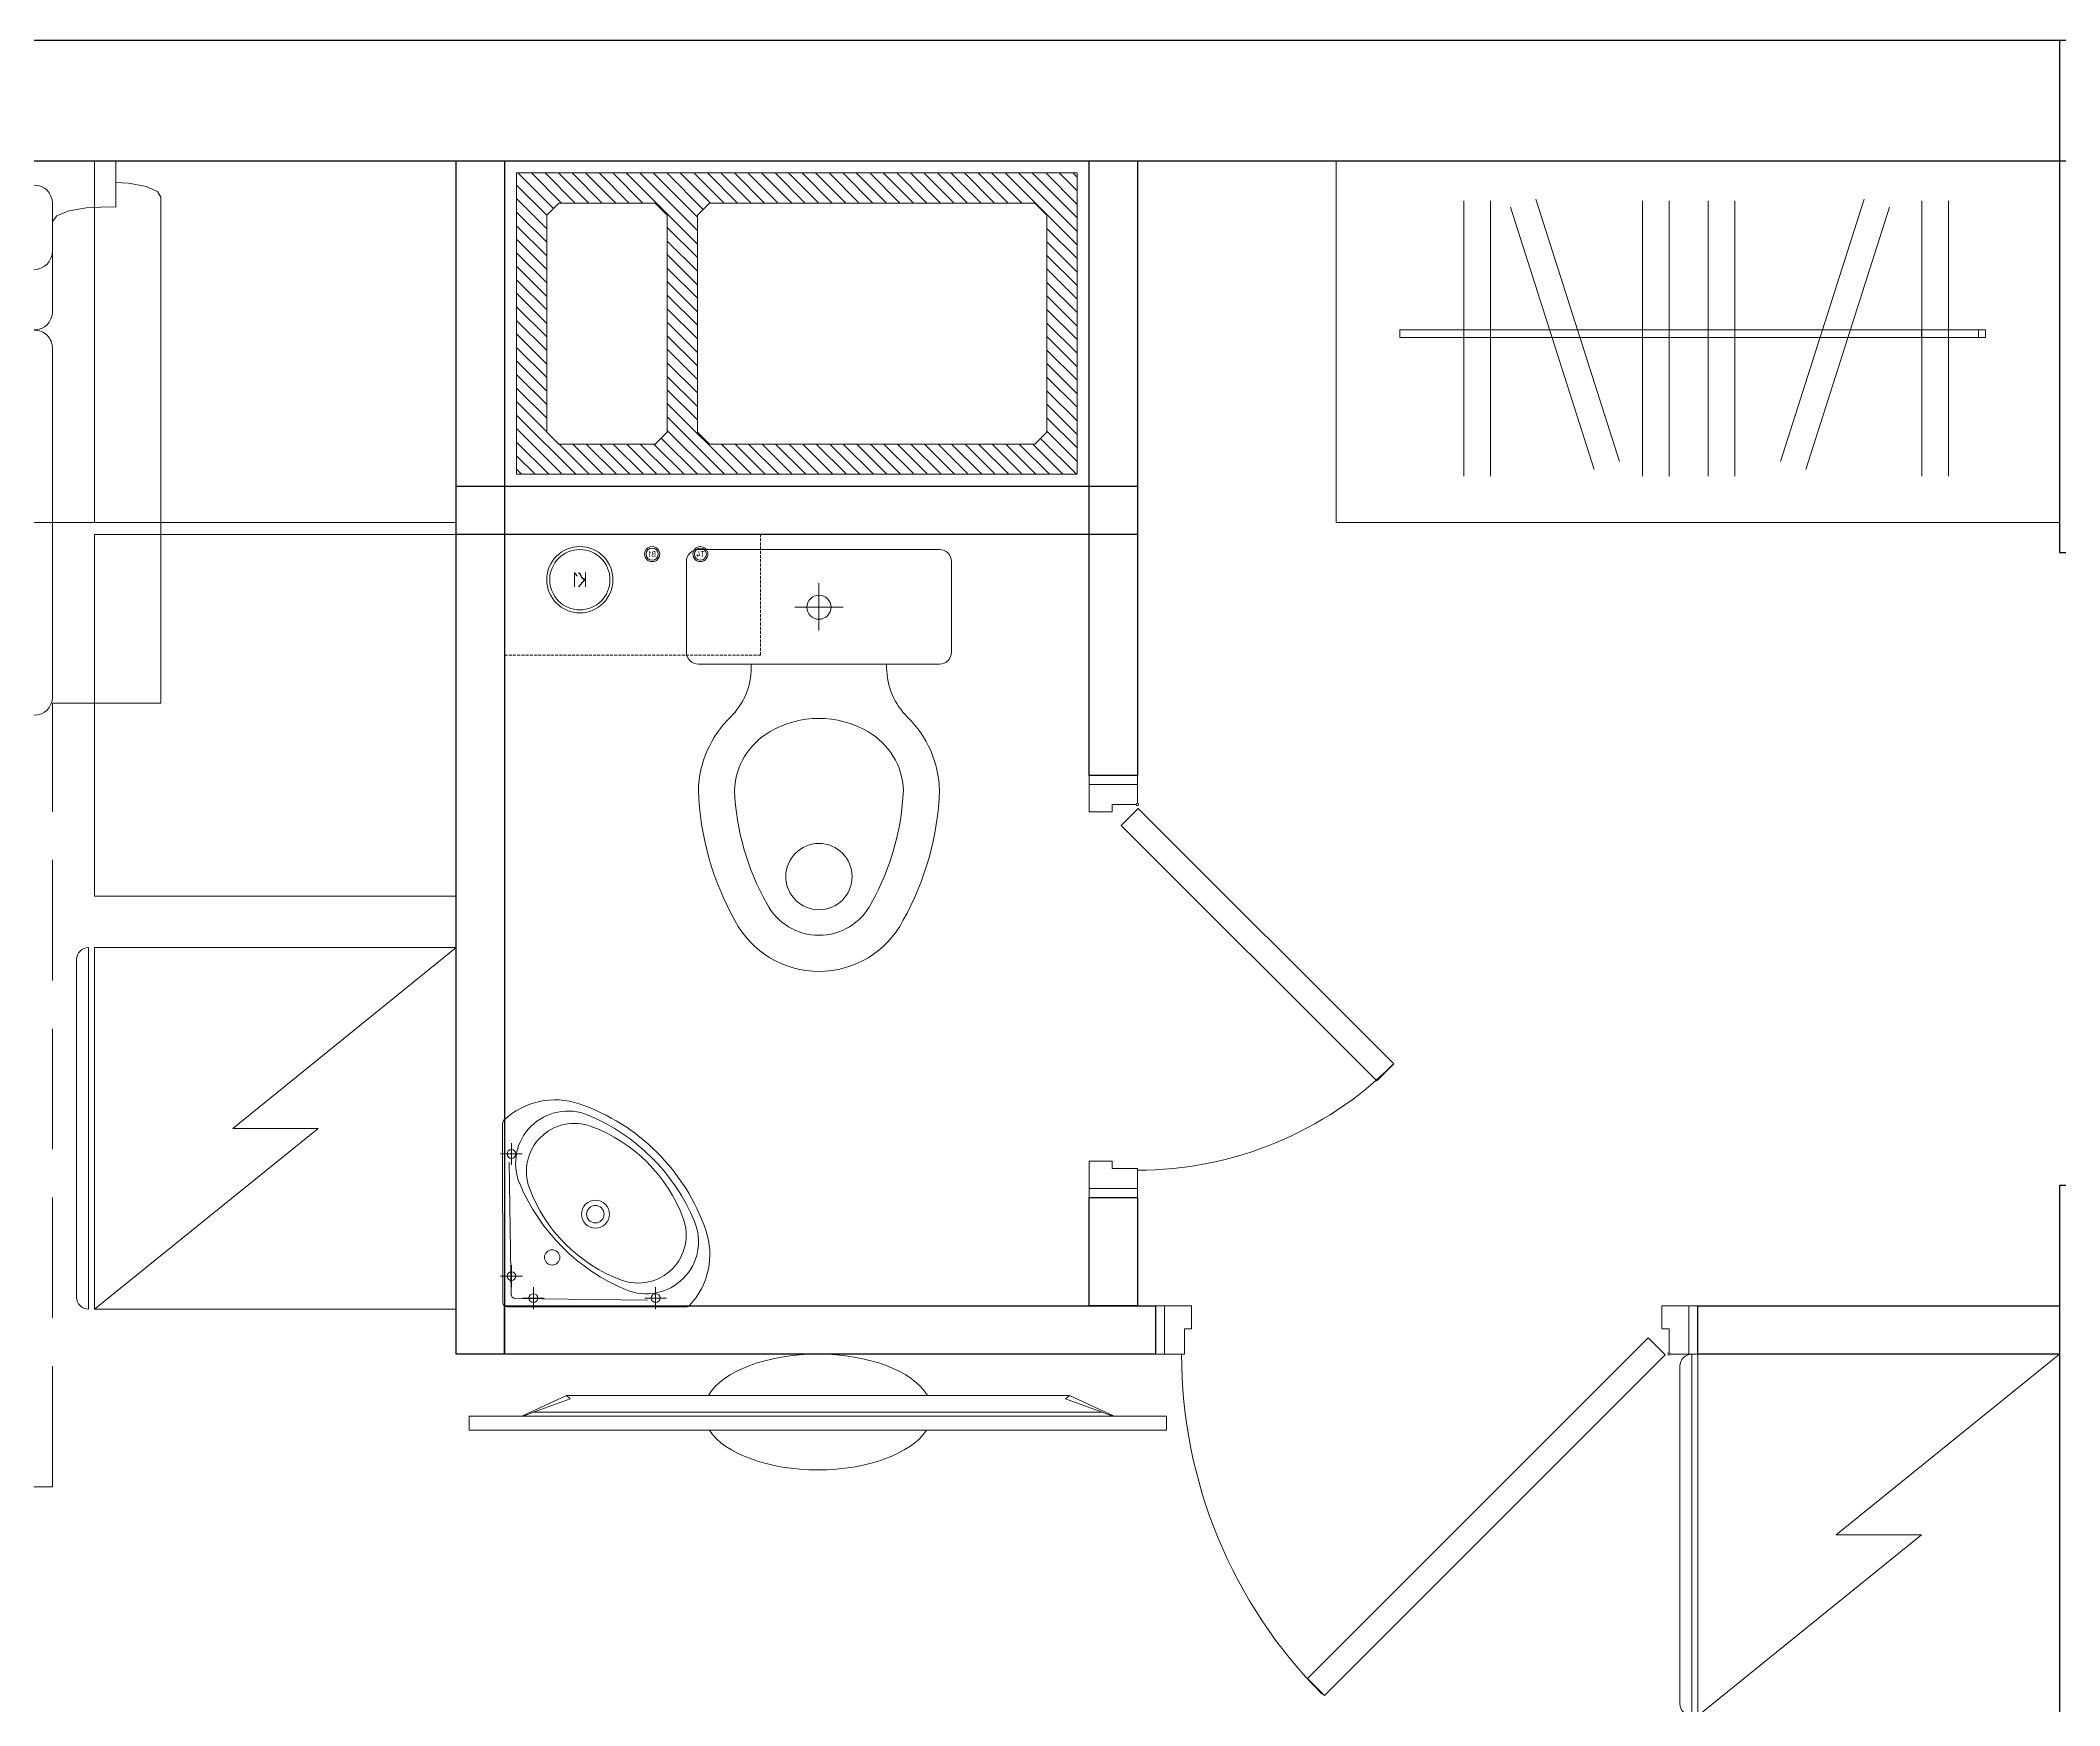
# Model space of a CAD drawing. Header units: millimetres. Extents: x 0 to 145404, y 0 to 194550.
# Drawn here: x 115976 to 119325, y 61133 to 63896 of the extents above; entities that cross this region are included whole.
import ezdxf
from ezdxf.enums import TextEntityAlignment as Align

# ---------------------------------------------------------------- set-up
doc = ezdxf.new("R2010")
doc.units = ezdxf.units.MM
for name, pattern in [('200_ШТРИХ', [320, 200, -120]), ('ACAD_ISO02W100', [15, 12, -3]), ('DASHED', [7, 5, -2, 0]), ('ELGO_LTYPE0', [0]), ('секция_тип 7 (18 уч)$0$GOST2.303 4', [7, 5, -2, 0])]:
    doc.linetypes.add(name, pattern=pattern)
for name, color, linetype, lineweight in [('АР - Вентблок', 36, 'Continuous', 9), ('АР - ВК', 126, 'Continuous', 13), ('АР - Двери', 126, 'Continuous', 9), ('АР - Монолит', 56, 'Continuous', 30), ('АР - Обор. - Холодильник', 42, 'Continuous', 9), ('АР - Оборуд', 252, 'Continuous', 0), ('АР - Перегородки 80', 32, 'Continuous', 30), ('АР - Сантехника', 150, 'Continuous', 9)]:
    doc.layers.add(name, color=color, linetype=linetype, lineweight=lineweight)
doc.layers.add('АР - мебель', color=7, linetype='Continuous', lineweight=9, true_color=0x787878)
doc.styles.add('ГОСТ 2.304', font='CS_Gost2304.shx')

# ---------------------------------------------------------------- blocks, each defined once
blk = doc.blocks.new('Квартира 1К 5450 тип 8')
at = {"layer": 'АР - Монолит'}
blk.add_lwpolyline([(-6750, 200), (-6750, 0), (0, 0), (0, 200)], close=True, dxfattribs=at)
blk = doc.blocks.new('Ш03 600х1200')
for p, q in [((0, 600), (-1200, 600)), ((-1200, 0), (-1200, 600)), ((0, 0), (0, 600)), ((-988.5, 66), (-988.5, 522.9)), ((-944.2, 66), (-944.2, 522.9)), ((-911.1, 76.8), (-772.2, 512)), ((-692.1, 66), (-692.1, 522.9)), ((-647.8, 66), (-647.8, 522.9)), ((-583, 66), (-583, 522.9)), ((-538.7, 66), (-538.7, 522.9)), ((-282.2, 76.8), (-421.1, 512)), ((-228.6, 66), (-228.6, 522.9)), ((-184.3, 66), (-184.3, 522.9)), ((-868.9, 63.3), (-730, 498.6)), ((-324.4, 63.3), (-463.3, 498.6)), ((-123, 293.3), (-1094.4, 293.3)), ((-1094.4, 293.3), (-1094.4, 280.4)), ((-1094.4, 280.4), (-123, 280.4)), ((-134.5, 293.3), (-228.9, 293.3)), ((-228.9, 293.3), (-228.9, 280.4)), ((-228.9, 280.4), (-134.5, 280.4)), ((-134.5, 280.4), (-134.5, 293.3)), ((-123, 280.4), (-123, 293.3)), ((0, 0), (-1200, 0))]:
    blk.add_line(p, q)
blk = doc.blocks.new('*U213')
at = {"ltscale": 100}
for p, q in [((15, -37.5), (15, 42.5)), ((15, 42.5), (60, 42.5)), ((60, 42.5), (60, 4.5)), ((885, 42.5), (840, 42.5)), ((840, 42.5), (840, 4.5)), ((885, -37.5), (885, 42.5)), ((60, 4.5), (48, 4.5)), ((48, 4.5), (48, -35.5)), ((840, 4.5), (852, 4.5)), ((852, 4.5), (852, -37.5)), ((46, -37.5), (15, -37.5)), ((852, -37.5), (885, -37.5))]:
    blk.add_line(p, q, dxfattribs=at)
for points in [[(15, 42.5), (0, 42.5), (0, -37.5), (15, -37.5)], [(885, 42.5), (900, 42.5), (900, -37.5), (885, -37.5)], [(54.4, -38.9), (82.7, -10.6), (648, -575.9), (619.7, -604.2)]]:
    blk.add_lwpolyline(points, close=True, dxfattribs=at)
blk.add_circle((48, -37.5), 2, dxfattribs=at)
blk.add_arc((56.7, -37.5), 800, 315.135, 0, dxfattribs=at)
blk = doc.blocks.new('Унитаз_700х440')
at = {"color": 0, "ltscale": 50}
for points in [[(195, -220), (45, -220, -0.414601), (25, -200), (25, 200, -0.414214), (45, 220), (195, 220, -0.414214), (215, 200), (215, -200, -0.414487)], [(327.1, 81.1, -0.261097), (424.4, 140, -0.11879), (612.3, 86.6, -0.608687), (612.3, -86.6, -0.11879), (424.4, -140, -0.261097), (327.1, -81.1, -0.27207)]]:
    blk.add_lwpolyline(points, format="xyb", close=True, dxfattribs=at)
blk.add_lwpolyline([(215, 112.3), (220.9, 112.3, 0.202167), (303, 147, -0.194798), (424.5, 200, -0.119349), (640.7, 139.4, -0.604544), (640.7, -139.4, -0.119349), (424.5, -200, -0.194798), (303, -147, 0.202167), (220.9, -112.3), (215, -112.3)], format="xyb", dxfattribs=at)
for points in [[(120.6, -40), (120.6, 40)], [(159.4, 0), (80.6, 0)]]:
    blk.add_lwpolyline(points, dxfattribs=at)
for centre, radius in [((567.6, 0), 55), ((120.6, 0), 20)]:
    blk.add_circle(centre, radius, dxfattribs=at)
at = {"layer": 'Defpoints', "linetype": 'ACAD_ISO02W100', "lineweight": -2, "ltscale": 10}
blk.add_lwpolyline([(0, -220), (0, 220)], dxfattribs=at)
blk = doc.blocks.new('*U202')
at = {"ltscale": 100}
for p, q in [((15, 37.5), (15, -42.5)), ((46, 37.5), (15, 37.5)), ((48, -4.5), (48, 35.5)), ((652, -4.5), (652, 37.5)), ((652, 37.5), (685, 37.5)), ((685, 37.5), (685, -42.5)), ((60, -4.5), (48, -4.5)), ((60, -42.5), (60, -4.5)), ((640, -42.5), (640, -4.5)), ((640, -4.5), (652, -4.5)), ((15, -42.5), (60, -42.5)), ((685, -42.5), (640, -42.5))]:
    blk.add_line(p, q, dxfattribs=at)
for points in [[(54.4, 38.9), (82.7, 10.6), (506.5, 434.5), (478.3, 462.8)], [(15, -42.5), (0, -42.5), (0, 37.5), (15, 37.5)], [(685, -42.5), (700, -42.5), (700, 37.5), (685, 37.5)]]:
    blk.add_lwpolyline(points, close=True, dxfattribs=at)
blk.add_circle((48, 37.5), 2, dxfattribs=at)
blk.add_arc((55, 37.5), 600, 0, 44.865, dxfattribs=at)
blk = doc.blocks.new('холодильник')
at = {"layer": 'АР - Обор. - Холодильник'}
for p, q in [((0, 300), (0, -300)), ((600, 300), (0, 300)), ((600, -300), (600, 300)), ((610, 300), (610, -300)), ((610, 300), (610, 300)), ((630, -280), (630, 280)), ((0, -300), (600, -300)), ((610, -300), (610, -300))]:
    blk.add_line(p, q, dxfattribs=at)
blk.add_lwpolyline([(600, 300), (229.3, 0), (370.7, 0), (0, -300)], dxfattribs=at)
for centre, start, end in [((610, 280), 0, 90), ((610, -280), 270, 0)]:
    blk.add_arc(centre, 20, start, end, dxfattribs=at)
blk = doc.blocks.new('Стояк ВК')
at = {"layer": 'АР - ВК', "color": 46, "linetype": 'DASHED'}
blk.add_lwpolyline([(0, 200), (425, 200), (425, 0), (0, 0)], close=True, dxfattribs=at)
at = {"layer": 'АР - ВК', "color": 1, "ltscale": 100}
for radius in [12.5, 10]:
    blk.add_circle((100, 167.5), radius, dxfattribs=at)
at = {"layer": 'АР - ВК', "color": 5, "ltscale": 100}
for radius in [12.5, 10]:
    blk.add_circle((180, 167.5), radius, dxfattribs=at)
at = {"layer": 'АР - ВК', "color": 46, "ltscale": 100}
for radius in [55, 50]:
    blk.add_circle((300, 125), radius, dxfattribs=at)
at = {"layer": 'АР - ВК', "color": 1, "ltscale": 100, "style": 'ГОСТ 2.304'}
blk.add_text('Т4', height=10, dxfattribs=at).set_placement((100, 167.5), align=Align.MIDDLE_CENTER)
at = {"layer": 'АР - ВК', "color": 5, "ltscale": 100, "style": 'ГОСТ 2.304'}
blk.add_text('В1', height=10, dxfattribs=at).set_placement((180, 167.5), align=Align.MIDDLE_CENTER)
at = {"layer": 'АР - ВК', "color": 46, "ltscale": 100, "style": 'ГОСТ 2.304'}
blk.add_text('К1', height=25, dxfattribs=at).set_placement((300, 125), align=Align.MIDDLE_CENTER)
blk = doc.blocks.new('s_11')
at = {"color": 0, "lineweight": 0}
for p, q in [((-2.8, 5.7), (-3.1, 302.9)), ((-2.8, 5.7), (-3.1, 302.9)), ((11.5, 234), (11.4, 270.2)), ((-6.7, 252.1), (29.6, 252.1)), ((10.9, 19.3), (7.9, 238.3)), ((11.7, 31.1), (11.6, 67.3)), ((-6.5, 49.2), (29.8, 49.2)), ((237.1, 9.4), (18, 12.2)), ((29.8, 13), (66, 13)), ((47.9, -5.2), (47.9, 31.1)), ((232.7, 13), (268.9, 13)), ((250.8, -5.2), (250.8, 31.1)), ((301.6, -1.5), (4.5, -1.5)), ((301.6, -1.5), (4.5, -1.5))]:
    blk.add_line(p, q, dxfattribs=at)
at = {"color": 0, "lineweight": 0, "extrusion": (0, 0, -1)}
for centre, major_axis, start_param, end_param in [((84.1, 218.8), (-87.2, 87.1), 0.025883, 1.117399), ((84.1, 218.8), (-87.2, 87.1), 0.025883, 1.117399), ((14.2, 15.4), (-239.5, 239.2), 1.117399, 2.024193), ((14.2, 15.4), (-239.5, 239.2), 1.117399, 2.024193), ((4.2, 302.9), (-5.13, 5.12), -0.785398, 0.025884), ((4.2, 302.9), (-5.13, 5.12), -0.785398, 0.025884), ((105.4, 236.4), (-61.5, 61.5), -1.180146, 1.180146), ((116.1, 223.2), (-56.4, 56.4), -1.140724, 1.140724), ((13.2, 14.4), (-231.7, 231.5), 1.180146, 1.961447), ((54, 55.3), (-183.1, 183), 1.140724, 2.000869), ((11.5, 252.1), (-5.13, 5.12), 3.141593, 9.424778), ((327.3, 328.9), (-231.7, 231.5), 4.321738, 5.10304), ((283.9, 285.4), (-183.1, 183), 4.282316, 5.142462), ((150.8, 152.2), (-16.4, 16.4), 3.141593, 9.424778), ((150.8, 152.2), (-10.3, 10.2), 3.141593, 9.424778), ((221.8, 117.6), (-56.4, 56.4), 2.000869, 4.282316), ((235, 106.9), (-61.5, 61.5), 1.961447, 4.321738), ((217.5, 85.5), (-87.2, 87.1), 2.024193, 3.11571), ((217.5, 85.5), (-87.2, 87.1), 2.024193, 3.11571), ((79.1, 80.4), (-8.98, 8.97), 3.141593, 9.424778), ((11.7, 49.2), (-5.13, 5.12), 3.141593, 9.424778), ((4.5, 5.7), (-5.13, 5.12), 3.926991, 5.497787), ((4.5, 5.7), (-5.13, 5.12), 3.926991, 5.497787), ((18.1, 19.4), (-5.13, 5.12), 3.939487, 5.485291), ((47.9, 13), (-5.13, 5.12), 3.141593, 9.424778), ((250.8, 13), (-5.13, 5.12), 3.141593, 9.424778), ((301.6, 5.7), (-5.13, 5.12), 3.115708, 3.926991), ((301.6, 5.7), (-5.13, 5.12), 3.115708, 3.926991)]:
    blk.add_ellipse(centre, major_axis=major_axis, ratio=0.999043, start_param=start_param, end_param=end_param, dxfattribs=at)
blk = doc.blocks.new('*U265')
at = {"color": 0, "linetype": 'ELGO_LTYPE0'}
for p, q in [((-126.3, -578.5), (-126.3, 578.5)), ((-126.3, 578.5), (-103.1, 578.5)), ((-103.1, 578.5), (-103.1, -578.5)), ((-103.1, 491.5), (-68.5, 417.2)), ((-103.1, 489.1), (-96.1, 471.8)), ((-96.1, 471.8), (-96.1, -471.8)), ((-74.4, 410.8), (-96.1, 471.8)), ((-68.5, 417.2), (-74.4, 410.8)), ((-68.5, -417.2), (-68.5, 417.2)), ((-103.1, -491.5), (-68.5, -417.2)), ((-74.4, -410.8), (-96.1, -471.8)), ((-68.5, -417.2), (-74.4, -410.8)), ((-96.1, -471.8), (-103.1, -489.1)), ((-103.1, -578.5), (-126.3, -578.5))]:
    blk.add_line(p, q, dxfattribs=at)
for start_param, end_param in [(0.31972, 2.821873), (3.433141, 5.991637)]:
    blk.add_ellipse((-96.1, 0), major_axis=(0, 189.6), ratio=0.506784, start_param=start_param, end_param=end_param, dxfattribs=at)
blk = doc.blocks.new('Вентблок 930 х 500')
at = {"layer": 'АР - Вентблок', "lineweight": 5}
h = blk.add_hatch(dxfattribs=at)
h.set_pattern_fill('ANSI31', color=256, scale=5)
h.set_pattern_definition([(45, (-3927587.913, -709139.574), (-11.22532015, 11.22532015), [])])
h.paths.add_polyline_path([(-20, 950), (-520, 950), (-520, 20), (-20, 20)])
h.paths.add_polyline_path([(-450, 700), (-470, 720), (-470, 880), (-450, 900), (-90, 900), (-70, 880), (-70, 720), (-90, 700)], flags=16)
h.paths.add_polyline_path([(-90, 650), (-70, 630), (-70, 90), (-90, 70), (-450, 70), (-470, 90), (-470, 630), (-450, 650)], flags=16)
at = {"layer": 'АР - Вентблок', "linetype": '200_ШТРИХ', "lineweight": 5, "ltscale": 0.1}
blk.add_lwpolyline([(-540, 0), (-540, 970), (0, 970), (0, 0)], close=True, dxfattribs=at)
at = {"layer": 'АР - Вентблок', "linetype": 'ByBlock'}
for points in [[(-520, 20), (-520, 950), (-20, 950), (-20, 20)], [(-470, 720), (-470, 880), (-450, 900), (-90, 900), (-70, 880), (-70, 720), (-90, 700), (-450, 700)], [(-470, 90), (-470, 630), (-450, 650), (-90, 650), (-70, 630), (-70, 90), (-90, 70), (-450, 70)]]:
    blk.add_lwpolyline(points, close=True, dxfattribs=at)
blk = doc.blocks.new('КРТД 1800х2000-900 раскладной')
at = {"layer": 'АР - мебель', "linetype": 'ByBlock'}
for p, q in [((-900, 900), (-900, 720)), ((-900, 900), (-100, 900)), ((-100, 900), (-59.9, 900)), ((-50.5, 894.3), (-59.9, 900)), ((-42.4, 875.5), (-50.5, 894.3)), ((-36.9, 846.5), (-42.4, 875.5)), ((-35.6, 825.1), (-36.9, 846.5)), ((-77.9, 776.8), (-76.2, 811.8)), ((-76.2, 811.8), (-77, 825.1)), ((-77, 825.1), (0, 825.1)), ((0, 720.1), (0, 825.1)), ((-83.1, 747), (-77.9, 776.8)), ((-91, 727.1), (-83.1, 747)), ((-890, 720), (-310.6, 720)), ((-70, 720), (-250.6, 720)), ((-100.4, 720.1), (-91, 727.1)), ((0, 720), (0, -720)), ((-920, 690), (-920, -690)), ((-280.6, 690), (-280.6, 30)), ((-280.6, 690), (-280.6, 30)), ((-180, 690), (-180, 30)), ((-40, 30), (-40, 690)), ((-250.6, 0), (-70, 0)), ((-70, 0), (-250.6, 0)), ((-310.6, 0), (-890, 0)), ((-890, 0), (-310.6, 0)), ((-280.6, -30), (-280.6, -690)), ((-280.6, -30), (-280.6, -690)), ((-180, -30), (-180, -690)), ((-40, -690), (-40, -30)), ((-900, -900), (-900, -720)), ((-310.6, -720), (-890, -720)), ((-250.6, -720), (-70, -720)), ((-91, -727.1), (-100.4, -720.1)), ((-83.1, -747), (-91, -727.1)), ((0, -825.1), (0, -720)), ((-77.9, -776.8), (-83.1, -747)), ((-76.2, -811.8), (-77.9, -776.8)), ((-77, -825.1), (-76.2, -811.8)), ((-77, -825.1), (0, -825.1)), ((-36.9, -846.5), (-35.6, -825.1)), ((-42.4, -875.5), (-36.9, -846.5)), ((-900, -900), (-100, -900)), ((-100, -900), (-59.9, -900)), ((-59.9, -900), (-50.5, -894.3)), ((-50.5, -894.3), (-42.4, -875.5))]:
    blk.add_line(p, q, dxfattribs=at)
at = {"layer": 'АР - мебель', "linetype": 'секция_тип 7 (18 уч)$0$GOST2.303 4', "ltscale": 40}
blk.add_lwpolyline([(-890, -720), (-2200, -720), (-2200, 720), (-900, 720)], dxfattribs=at)
at = {"layer": 'АР - мебель', "linetype": 'ByBlock'}
for centre, major_axis, start_param, end_param in [((-890, 690), (21.2, 21.2), 0.785381, 2.356177), ((-310.6, 690), (21.2, 21.2), -0.785416, 0.785381), ((-250.6, 690), (21.2, -21.2), 2.356177, 3.926973), ((-150, 690), (21.2, -21.2), 2.356177, 3.926973), ((-70, 690), (21.2, -21.2), 0.785381, 2.356177), ((-890, 30), (21.2, 21.2), 2.356177, 3.926973), ((-310.6, 30), (21.2, -21.2), 5.49777, 7.068566), ((-250.6, 30), (21.2, 21.2), 2.356177, 3.926973), ((-150, 30), (21.2, 21.2), 2.356177, 3.926973), ((-70, 30), (21.2, -21.2), 5.49777, 7.068566), ((-70, -30), (21.2, 21.2), -0.785416, 0.785381), ((-890, -30), (21.2, 21.2), 0.785381, 2.356177), ((-310.6, -30), (21.2, 21.2), -0.785416, 0.785381), ((-250.6, -30), (21.2, -21.2), 2.356177, 3.926973), ((-150, -30), (21.2, 21.2), 0.785381, 2.356177), ((-890, -690), (21.2, 21.2), 2.356177, 3.926973), ((-310.6, -690), (21.2, 21.2), 3.926973, 5.49777), ((-250.6, -690), (21.2, 21.2), 2.356177, 3.926973), ((-150, -690), (21.2, 21.2), 2.356177, 3.926973), ((-70, -690), (21.2, -21.2), 5.49777, 7.068566)]:
    blk.add_ellipse(centre, major_axis=major_axis, ratio=1, start_param=start_param, end_param=end_param, dxfattribs=at)
blk = doc.blocks.new('Блок 600 х 600')
at = {"layer": 'АР - мебель'}
blk.add_lwpolyline([(-600, 0), (0, 0), (0, 600), (-600, 600)], close=True, dxfattribs=at)
blk = doc.blocks.new('Квартира 1К 5200 тип 15')
at = {"layer": 'АР - Монолит'}
for points in [[(-5850, -200), (0, -200), (0, 0), (-5850, 0)], [(0, 0), (-200, 0), (-200, -850), (0, -850)], [(0, -8150), (0, -1900), (-200, -1900), (-200, -8150)]]:
    blk.add_lwpolyline(points, close=True, dxfattribs=at)
at = {"layer": 'АР - Перегородки 80'}
for points in [[(-2860, -2180), (-2860, -200), (-2780, -200), (-2780, -2180)], [(-1810, -1220), (-1810, -200), (-1730, -200), (-1730, -1220)], [(-2860, -820), (-2860, -740), (-1730, -740), (-1730, -820)], [(-1810, -2100), (-1810, -1920), (-1730, -1920), (-1730, -2100)], [(-2780, -2180), (-2780, -2100), (-1700, -2100), (-1700, -2180)], [(-800, -2180), (-800, -2100), (-200, -2100), (-200, -2180)]]:
    blk.add_lwpolyline(points, close=True, dxfattribs=at)
at = {"xscale": -1, "rotation": 270}
blk.add_blockref('КРТД 1800х2000-900 раскладной', (-4250, -200), dxfattribs=at)
for p in [(-3460, -800), (-2860, -800), (-2860, -1420)]:
    blk.add_blockref('Блок 600 х 600', p)
at = {"rotation": 90.00000000000001}
blk.add_blockref('Вентблок 930 х 500', (-1810, -200), dxfattribs=at)
at = {"layer": 'АР - ВК', "xscale": -1}
blk.add_blockref('Стояк ВК', (-2355, -1020), dxfattribs=at)
at = {"layer": 'АР - Двери', "rotation": 270}
blk.add_blockref('*U202', (-1767.5, -1220), dxfattribs=at)
at = {"layer": 'АР - Двери', "xscale": -1}
blk.add_blockref('*U213', (-800, -2142.5), dxfattribs=at)
at = {"layer": 'АР - мебель', "xscale": -1}
for name, p, rotation in [('Ш03 600х1200', (-200, -200), 180), ('*U265', (-2260, -2180), 270)]:
    blk.add_blockref(name, p, dxfattribs=dict(at, rotation=rotation))
at = {"layer": 'АР - Оборуд', "extrusion": (0, 0, -1), "xscale": -1, "zscale": -1, "rotation": 180}
for p in [(2860, -1805.4), (200, -2480)]:
    blk.add_blockref('холодильник', p, dxfattribs=at)
at = {"layer": 'АР - Сантехника', "xscale": -1, "rotation": 90}
blk.add_blockref('Унитаз_700х440', (-2258.3, -820), dxfattribs=at)
at = {"layer": 'АР - Сантехника'}
blk.add_blockref('s_11', (-2780, -2100), dxfattribs=at)
blk = doc.blocks.new('V_Section_3')
for name, p in [('Квартира 1К 5450 тип 8', (7150, -34650)), ('Квартира 1К 5200 тип 15', (6250, -34450))]:
    blk.add_blockref(name, p)

msp = doc.modelspace()

# ---------------------------------------------------------------- block references
msp.add_blockref('V_Section_3', (113275.5, 98346.1, 0))

doc.saveas('drawing.dxf')
